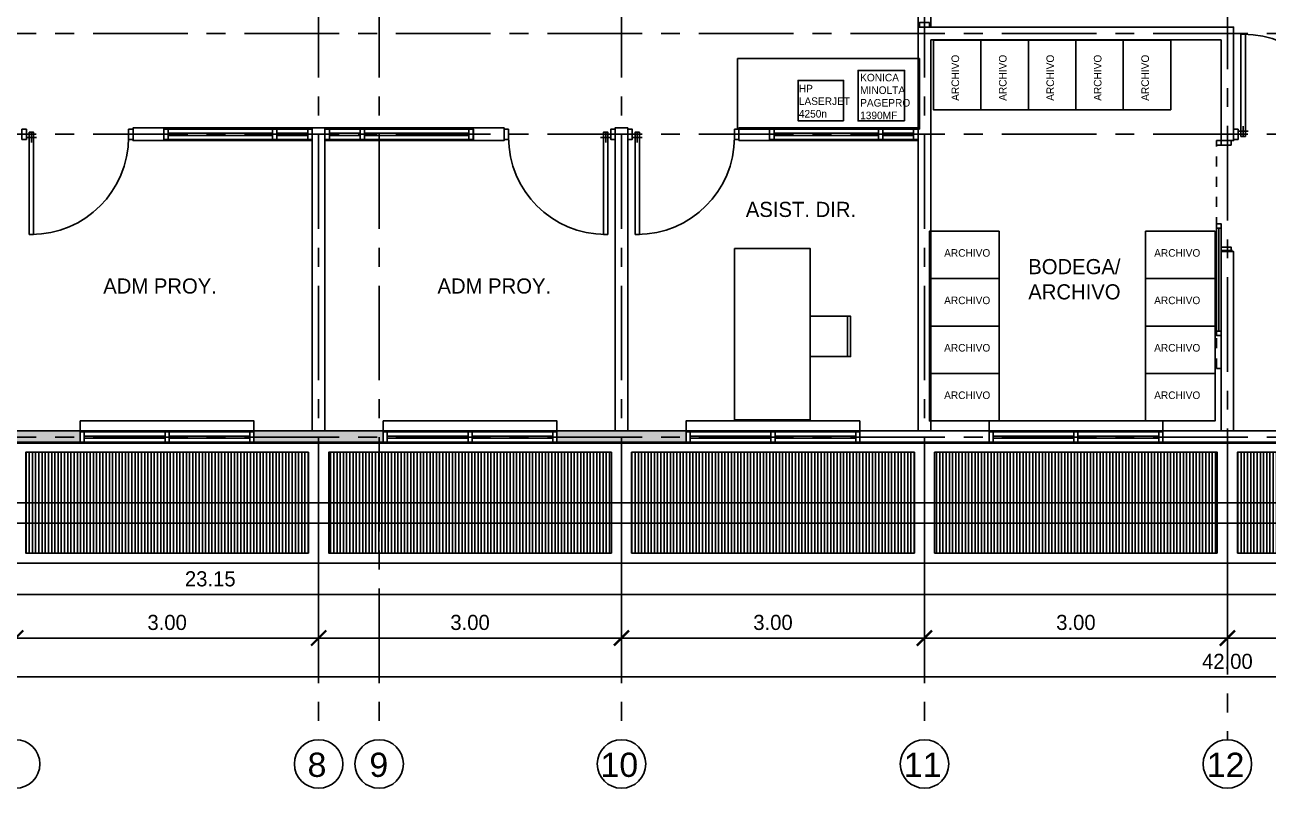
# Model space of a CAD drawing. Header units: millimetres. Extents: x 1.9 to 53.6, y -0.4 to 20.7.
# Drawn here: x 15.24 to 27.55, y 1.73 to 9.29 of the extents above; entities that cross this region are included whole.
import ezdxf

# ---------------------------------------------------------------- set-up
doc = ezdxf.new("R2010")
doc.units = ezdxf.units.MM
doc.header["$MEASUREMENT"] = 0
doc.header["$PDMODE"] = 3
doc.linetypes.add('CENTER', pattern=[2, 1.25, -0.25, 0.25, -0.25])
doc.linetypes.add('DASHED2', pattern=[0.375, 0.25, -0.125])
for name, color, linetype in [('A-COTAS', 252, 'Continuous'), ('A-EJES', 252, 'CENTER'), ('A-PLANTAS', 252, 'Continuous'), ('A-TEXTO', 252, 'Continuous')]:
    doc.layers.add(name, color=color, linetype=linetype)
doc.styles.add('EJES-ARQ$0$PL-EJES$0$R2', font='arial.ttf', dxfattribs={"height": 0.3})
doc.styles.add('T2-E75', font='GOTHIC.TTF', dxfattribs={"height": 0.15})
doc.dimstyles.new('E75', dxfattribs={"dimtxt": 0.15, "dimasz": 0.15, "dimexe": 0.15, "dimexo": 0.075, "dimgap": 0.075, "dimtad": 1, "dimzin": 0, "dimdsep": 46, "dimtxsty": 'T2-E75', "dimblk": 'ARCHTICK', "dimcen": 0.15, "dimclrd": 252, "dimclre": 252, "dimclrt": 252, "dimadec": 0, "dimazin": 0, "dimtfac": 1, "dimtofl": 0, "dimtmove": 1, "dimatfit": 3, "dimfxl": 1, "dimtolj": 1, "dimtzin": 0, "dimarcsym": 0})
pattern_1 = [(90, (-3979.054977, -1923.915953), (-0.03175, 0), [])]

# ---------------------------------------------------------------- blocks, each defined once
blk = doc.blocks.new('_ArchTick')
at = {"color": 0, "linetype": 'ByBlock', "const_width": 0.15}
blk.add_lwpolyline([(-0.5, -0.5), (0.5, 0.5)], dxfattribs=at)
blk = doc.blocks.new('*D7')
at = {"layer": 'A-COTAS', "color": 252, "lineweight": -2, "transparency": 16777216}
for p, q in [((18.151, 5.081), (18.151, 3.064)), ((21.151, 5.081), (21.151, 3.064)), ((21.151, 3.214), (18.151, 3.214))]:
    blk.add_line(p, q, dxfattribs=at)
at = {"layer": 'Defpoints', "color": 0, "transparency": 16777216}
for p in [(18.151, 5.156), (21.151, 5.156), (18.151, 3.214)]:
    blk.add_point(p, dxfattribs=at)
at = {"layer": 'A-COTAS', "color": 252, "lineweight": -2, "transparency": 16777216, "xscale": 0.15, "yscale": 0.15, "zscale": 0.15, "rotation": 180}
blk.add_blockref('_ArchTick', (18.151, 3.214), dxfattribs=at)
at = {"layer": 'A-COTAS', "color": 252, "lineweight": -2, "transparency": 16777216, "xscale": 0.15, "yscale": 0.15, "zscale": 0.15}
blk.add_blockref('_ArchTick', (21.151, 3.214), dxfattribs=at)
at = {"layer": 'A-COTAS', "color": 252, "transparency": 16777216, "insert": (19.651, 3.368), "char_height": 0.15, "attachment_point": 5, "style": 'T2-E75'}
blk.add_mtext('\\A1;3.00', dxfattribs=at)
blk = doc.blocks.new('*D9')
at = {"layer": 'A-COTAS', "color": 252, "lineweight": -2, "transparency": 16777216}
for p, q in [((27.151, 5.081), (27.151, 3.064)), ((30.151, 5.081), (30.151, 3.064)), ((30.151, 3.214), (27.151, 3.214))]:
    blk.add_line(p, q, dxfattribs=at)
at = {"layer": 'Defpoints', "color": 0, "transparency": 16777216}
for p in [(27.151, 5.156), (30.151, 5.156), (27.151, 3.214)]:
    blk.add_point(p, dxfattribs=at)
at = {"layer": 'A-COTAS', "color": 252, "lineweight": -2, "transparency": 16777216, "xscale": 0.15, "yscale": 0.15, "zscale": 0.15, "rotation": 180}
blk.add_blockref('_ArchTick', (27.151, 3.214), dxfattribs=at)
at = {"layer": 'A-COTAS', "color": 252, "lineweight": -2, "transparency": 16777216, "xscale": 0.15, "yscale": 0.15, "zscale": 0.15}
blk.add_blockref('_ArchTick', (30.151, 3.214), dxfattribs=at)
at = {"layer": 'A-COTAS', "color": 252, "transparency": 16777216, "insert": (28.651, 3.368), "char_height": 0.15, "attachment_point": 5, "style": 'T2-E75'}
blk.add_mtext('\\A1;3.00', dxfattribs=at)
blk = doc.blocks.new('*D10')
at = {"layer": 'A-COTAS', "color": 252, "lineweight": -2, "transparency": 16777216}
for p, q in [((15.151, 5.081), (15.151, 3.064)), ((18.151, 5.081), (18.151, 3.064)), ((18.151, 3.214), (15.151, 3.214))]:
    blk.add_line(p, q, dxfattribs=at)
at = {"layer": 'Defpoints', "color": 0, "transparency": 16777216}
for p in [(15.151, 5.156), (18.151, 5.156), (15.151, 3.214)]:
    blk.add_point(p, dxfattribs=at)
at = {"layer": 'A-COTAS', "color": 252, "lineweight": -2, "transparency": 16777216, "xscale": 0.15, "yscale": 0.15, "zscale": 0.15, "rotation": 180}
blk.add_blockref('_ArchTick', (15.151, 3.214), dxfattribs=at)
at = {"layer": 'A-COTAS', "color": 252, "lineweight": -2, "transparency": 16777216, "xscale": 0.15, "yscale": 0.15, "zscale": 0.15}
blk.add_blockref('_ArchTick', (18.151, 3.214), dxfattribs=at)
at = {"layer": 'A-COTAS', "color": 252, "transparency": 16777216, "insert": (16.651, 3.368), "char_height": 0.15, "attachment_point": 5, "style": 'T2-E75'}
blk.add_mtext('\\A1;3.00', dxfattribs=at)
blk = doc.blocks.new('*D12')
at = {"layer": 'A-COTAS', "color": 252, "lineweight": -2, "transparency": 16777216}
for p, q in [((24.151, 5.081), (24.151, 3.064)), ((27.151, 5.081), (27.151, 3.064)), ((27.151, 3.214), (24.151, 3.214))]:
    blk.add_line(p, q, dxfattribs=at)
at = {"layer": 'Defpoints', "color": 0, "transparency": 16777216}
for p in [(24.151, 5.156), (27.151, 5.156), (24.151, 3.214)]:
    blk.add_point(p, dxfattribs=at)
at = {"layer": 'A-COTAS', "color": 252, "lineweight": -2, "transparency": 16777216, "xscale": 0.15, "yscale": 0.15, "zscale": 0.15, "rotation": 180}
blk.add_blockref('_ArchTick', (24.151, 3.214), dxfattribs=at)
at = {"layer": 'A-COTAS', "color": 252, "lineweight": -2, "transparency": 16777216, "xscale": 0.15, "yscale": 0.15, "zscale": 0.15}
blk.add_blockref('_ArchTick', (27.151, 3.214), dxfattribs=at)
at = {"layer": 'A-COTAS', "color": 252, "transparency": 16777216, "insert": (25.651, 3.368), "char_height": 0.15, "attachment_point": 5, "style": 'T2-E75'}
blk.add_mtext('\\A1;3.00', dxfattribs=at)
blk = doc.blocks.new('*D15')
at = {"layer": 'A-COTAS', "color": 252, "lineweight": -2, "transparency": 16777216}
for p, q in [((21.151, 5.081), (21.151, 3.064)), ((24.151, 5.081), (24.151, 3.064)), ((24.151, 3.214), (21.151, 3.214))]:
    blk.add_line(p, q, dxfattribs=at)
at = {"layer": 'Defpoints', "color": 0, "transparency": 16777216}
for p in [(21.151, 5.156), (24.151, 5.156), (21.151, 3.214)]:
    blk.add_point(p, dxfattribs=at)
at = {"layer": 'A-COTAS', "color": 252, "lineweight": -2, "transparency": 16777216, "xscale": 0.15, "yscale": 0.15, "zscale": 0.15, "rotation": 180}
blk.add_blockref('_ArchTick', (21.151, 3.214), dxfattribs=at)
at = {"layer": 'A-COTAS', "color": 252, "lineweight": -2, "transparency": 16777216, "xscale": 0.15, "yscale": 0.15, "zscale": 0.15}
blk.add_blockref('_ArchTick', (24.151, 3.214), dxfattribs=at)
at = {"layer": 'A-COTAS', "color": 252, "transparency": 16777216, "insert": (22.651, 3.368), "char_height": 0.15, "attachment_point": 5, "style": 'T2-E75'}
blk.add_mtext('\\A1;3.00', dxfattribs=at)
blk = doc.blocks.new('*D26')
at = {"layer": 'A-COTAS', "color": 252, "lineweight": -2, "transparency": 16777216}
for p, q in [((6.151, 3.055), (6.151, 2.679)), ((48.151, 3.055), (48.151, 2.679)), ((6.151, 2.829), (48.151, 2.829))]:
    blk.add_line(p, q, dxfattribs=at)
at = {"layer": 'Defpoints', "color": 0, "transparency": 16777216}
for p in [(6.151, 3.13), (48.151, 3.13), (48.151, 2.829)]:
    blk.add_point(p, dxfattribs=at)
at = {"layer": 'A-COTAS', "color": 252, "lineweight": -2, "transparency": 16777216, "xscale": 0.15, "yscale": 0.15, "zscale": 0.15, "rotation": 180}
blk.add_blockref('_ArchTick', (6.151, 2.829), dxfattribs=at)
at = {"layer": 'A-COTAS', "color": 252, "lineweight": -2, "transparency": 16777216, "xscale": 0.15, "yscale": 0.15, "zscale": 0.15}
blk.add_blockref('_ArchTick', (48.151, 2.829), dxfattribs=at)
at = {"layer": 'A-COTAS', "color": 252, "transparency": 16777216, "insert": (27.151, 2.982), "char_height": 0.15, "attachment_point": 5, "style": 'T2-E75'}
blk.add_mtext('\\A1;42.00', dxfattribs=at)
blk = doc.blocks.new('A$C12CA0C20')
at = {"layer": 'A-PLANTAS'}
h = blk.add_hatch(dxfattribs=at)
h.set_pattern_fill('ANSI31', color=256, scale=0.01, angle=45)
h.set_pattern_definition(pattern_1)
h.paths.add_polyline_path([(22.15, 0.1), (22.15, 1.1), (19.35, 1.1), (19.35, 0.1)])
h.paths.add_polyline_path([(19.15, 0.1), (19.15, 1.1), (16.35, 1.1), (16.35, 0.1)])
h.paths.add_polyline_path([(16.15, 0.1), (16.15, 1.1), (13.35, 1.1), (13.35, 0.1)])
h.paths.add_polyline_path([(10.35, 1.1), (10.35, 0.1), (13.15, 0.1), (13.15, 1.1)])
h.paths.add_polyline_path([(7.35, 1.1), (7.35, 0.1), (10.15, 0.1), (10.15, 1.1)])
h.paths.add_polyline_path([(4.35, 1.1), (4.35, 0.1), (7.15, 0.1), (7.15, 1.1)])
h.paths.add_polyline_path([(1.3, 1.1), (1.3, 0.1), (4.15, 0.1), (4.15, 1.1)])
h.paths.add_polyline_path([(0.1, 0.1), (1.1, 0.1), (1.1, 1.1)])
h = blk.add_hatch(dxfattribs=at)
h.set_pattern_fill('ANSI31', color=256, scale=0.01, angle=45)
h.set_pattern_definition(pattern_1)
h.paths.add_polyline_path([(25.15, 0.1), (25.15, 1.1), (22.35, 1.1), (22.35, 0.1)])
h.paths.add_polyline_path([(28.15, 0.1), (28.15, 1.1), (25.35, 1.1), (25.35, 0.1)])
h.paths.add_polyline_path([(31.15, 0.1), (31.15, 1.1), (28.35, 1.1), (28.35, 0.1)])
h.paths.add_polyline_path([(31.35, 1.1), (31.35, 0.1), (34.15, 0.1), (34.15, 1.1)])
h.paths.add_polyline_path([(34.35, 1.1), (34.35, 0.1), (37.15, 0.1), (37.15, 1.1)])
h.paths.add_polyline_path([(37.35, 1.1), (37.35, 0.1), (40.15, 0.1), (40.15, 1.1)])
h.paths.add_polyline_path([(40.35, 1.1), (40.35, 0.1), (43.2, 0.1), (43.2, 1.1)])
h.paths.add_polyline_path([(43.4, 1.1), (43.4, 0.1), (44.4, 0.1)])
blk.add_lwpolyline([(0, 0), (0, 14.5), (44.5, 14.5), (44.5, 0), (0, 0)], dxfattribs=at)
for points in [[(1.2, 1.2), (1.2, 13.3), (43.3, 13.3), (43.3, 1.2)], [(13.25, 0), (10.25, 0), (10.25, 1.2), (13.25, 1.2)], [(16.25, 0), (13.25, 0), (13.25, 1.2), (16.25, 1.2)], [(19.25, 0), (16.25, 0), (16.25, 1.2), (19.25, 1.2)], [(22.25, 0), (19.25, 0), (19.25, 1.2), (22.25, 1.2)], [(22.25, 0), (25.25, 0), (25.25, 1.2), (22.25, 1.2)], [(13.15, 0.1), (10.35, 0.1), (10.35, 1.1), (13.15, 1.1)], [(16.15, 0.1), (13.35, 0.1), (13.35, 1.1), (16.15, 1.1)], [(19.15, 0.1), (16.35, 0.1), (16.35, 1.1), (19.15, 1.1)], [(22.15, 0.1), (19.35, 0.1), (19.35, 1.1), (22.15, 1.1)], [(22.35, 0.1), (25.15, 0.1), (25.15, 1.1), (22.35, 1.1)]]:
    blk.add_lwpolyline(points, close=True, dxfattribs=at)
blk = doc.blocks.new('A$C25FA49E9')
at = {"layer": 'A-PLANTAS'}
for p, q in [((2.27, 0), (0.59, 0)), ((2.27, 0.1), (0.63, 0.1))]:
    blk.add_line(p, q, dxfattribs=at)
for points in [[(0.63, 0.1), (0.59, 0.1), (0.59, 0), (0.63, 0), (0.63, 0.1)], [(1.425, 0.06), (0.63, 0.06)], [(1.425, 0.04), (0.63, 0.04)], [(1.43, 0.1), (1.47, 0.1), (1.47, 0), (1.43, 0), (1.43, 0.1)], [(2.27, 0.06), (1.475, 0.06)], [(2.27, 0.04), (1.475, 0.04)], [(2.27, 0.1), (2.31, 0.1), (2.31, 0), (2.27, 0), (2.27, 0.1)]]:
    blk.add_lwpolyline(points, dxfattribs=at)
blk = doc.blocks.new('A$C684121B6')
at = {"layer": 'A-PLANTAS'}
for points in [[(0.013, 0), (0.057, 0), (0.057, 0.1), (0.013, 0.1)], [(0.362, 0), (0.406, 0), (0.406, 0.1), (0.362, 0.1)], [(1.439, 0), (1.483, 0), (1.483, 0.1), (1.439, 0.1)]]:
    blk.add_lwpolyline(points, close=True, dxfattribs=at)
for points in [[(0.362, 0.1), (0.057, 0.1)], [(0.362, 0.06), (0.057, 0.06)], [(0.362, 0.04), (0.057, 0.04)], [(1.439, 0.1), (0.406, 0.1)], [(1.439, 0.06), (0.406, 0.06)], [(1.439, 0.04), (0.406, 0.04)], [(0.057, 0), (0.362, 0)], [(0.406, 0), (1.439, 0)]]:
    blk.add_lwpolyline(points, dxfattribs=at)
blk = doc.blocks.new('*D52')
at = {"layer": 'A-COTAS', "color": 252, "lineweight": -2, "transparency": 16777216}
for p, q in [((5.505, 4.278), (5.505, 3.497)), ((28.65, 4.278), (28.65, 3.497)), ((28.65, 3.647), (5.505, 3.647))]:
    blk.add_line(p, q, dxfattribs=at)
at = {"layer": 'Defpoints', "color": 0, "transparency": 16777216}
for p in [(5.505, 4.353), (28.65, 4.353), (5.505, 3.647)]:
    blk.add_point(p, dxfattribs=at)
at = {"layer": 'A-COTAS', "color": 252, "lineweight": -2, "transparency": 16777216, "xscale": 0.15, "yscale": 0.15, "zscale": 0.15, "rotation": 180}
blk.add_blockref('_ArchTick', (5.505, 3.647), dxfattribs=at)
at = {"layer": 'A-COTAS', "color": 252, "lineweight": -2, "transparency": 16777216, "xscale": 0.15, "yscale": 0.15, "zscale": 0.15}
blk.add_blockref('_ArchTick', (28.65, 3.647), dxfattribs=at)
at = {"layer": 'A-COTAS', "color": 252, "transparency": 16777216, "insert": (17.078, 3.8), "char_height": 0.15, "attachment_point": 5, "style": 'T2-E75'}
blk.add_mtext('\\A1;23.15', dxfattribs=at)

msp = doc.modelspace()

# ---------------------------------------------------------------- hatches: boundary and pattern name
at = {"layer": 'A-PLANTAS'}
h = msp.add_hatch(color=256, dxfattribs=at)
h.dxf.hatch_style = 1
h.paths.add_polyline_path([(6.211, 8.269), (6.091, 8.269), (6.091, 5.146), (6.791, 5.146), (6.791, 5.266), (6.211, 5.266)])
h.paths.add_polyline_path([(9.791, 5.266), (8.511, 5.266), (8.511, 5.146), (9.791, 5.146)])
h.paths.add_polyline_path([(12.791, 5.266), (11.511, 5.266), (11.511, 5.146), (12.791, 5.146)])
h.paths.add_polyline_path([(15.791, 5.266), (14.511, 5.266), (14.511, 5.146), (15.791, 5.146)])
h.paths.add_polyline_path([(18.791, 5.266), (17.511, 5.266), (17.511, 5.146), (18.791, 5.146)])
h.paths.add_polyline_path([(21.791, 5.266), (20.511, 5.266), (20.511, 5.146), (21.791, 5.146)])
h = msp.add_hatch(dxfattribs=at)
h.set_pattern_fill('ANGLE', color=256)
h.set_pattern_definition([(0, (-3855.283, -1919.9595), (0, 6.985), [5.08, -1.905]), (90, (-3855.283, -1919.9595), (-6.985, 4e-16), [5.08, -1.905])])
h.paths.add_polyline_path([(24.791, 5.266), (23.511, 5.266), (23.511, 5.146), (24.791, 5.146)])
h.paths.add_polyline_path([(27.791, 5.266), (26.511, 5.266), (26.511, 5.146), (27.791, 5.146)])

# ---------------------------------------------------------------- linework, layer by layer
at = {"layer": 'A-COTAS', "color": 1}
msp.add_line((28.65, 4.553), (5.705, 4.553), dxfattribs=at)
at = {"layer": 'A-COTAS', "color": 5}
msp.add_line((28.65, 4.353), (5.505, 4.353), dxfattribs=at)
at = {"layer": 'A-EJES', "ltscale": 0.75}
for p, q in [((18.151, 20.206), (18.151, 2.206)), ((18.751, 20.206), (18.751, 2.206)), ((21.151, 20.206), (21.151, 2.206)), ((24.151, 20.206), (24.151, 2.206)), ((27.151, 14.29), (27.151, 2.206)), ((2.417, 9.206), (53.133, 9.206)), ((2.417, 8.206), (53.133, 8.206)), ((2.417, 5.206), (53.133, 5.206))]:
    msp.add_line(p, q, dxfattribs=at)
at = {"layer": 'A-EJES', "linetype": 'Continuous', "ltscale": 0.75}
for centre in [(15.151, 1.966), (18.151, 1.966), (18.751, 1.966), (21.151, 1.966), (24.151, 1.966), (27.151, 1.966)]:
    msp.add_circle(centre, 0.24, dxfattribs=at)
at = {"layer": 'A-PLANTAS', "linetype": 'Continuous'}
for p, q in [((27.307, 8.286), (27.307, 8.186)), ((15.257, 8.176), (15.357, 8.176)), ((15.307, 8.126), (15.307, 8.226)), ((21.044, 8.176), (20.944, 8.176)), ((20.994, 8.126), (20.994, 8.226)), ((21.257, 8.176), (21.357, 8.176)), ((21.307, 8.126), (21.307, 8.226)), ((27.257, 8.236), (27.357, 8.236))]:
    msp.add_line(p, q, dxfattribs=at)
at = {"layer": 'A-PLANTAS'}
msp.add_line((27.066, 7.275), (27.066, 6.256), dxfattribs=at)
for points in [[(24.088, 5.266), (24.088, 10.046), (24.213, 10.046), (24.213, 9.269)], [(24.088, 9.144), (24.088, 9.269), (27.088, 9.269)], [(27.088, 9.269), (27.213, 9.269), (27.213, 8.144), (27.088, 8.144), (27.088, 9.144)], [(27.088, 9.144), (24.213, 9.144)], [(24.213, 9.144), (24.213, 5.266)], [(30.213, 5.146), (6.091, 5.146), (6.091, 8.269)], [(30.213, 5.266), (6.211, 5.266), (6.211, 8.269)], [(18.088, 8.144), (16.313, 8.144), (16.313, 8.269), (19.988, 8.269), (19.988, 8.144), (18.213, 8.144)], [(16.618, 8.144), (16.618, 8.269)], [(16.618, 8.144), (16.618, 8.269)], [(18.088, 5.266), (18.088, 8.269), (18.213, 8.269), (18.213, 5.266)], [(19.683, 8.144), (19.683, 8.269)], [(21.088, 5.266), (21.088, 8.269), (21.213, 8.269), (21.213, 5.266)], [(22.618, 8.144), (22.618, 8.269)], [(27.088, 5.266), (27.088, 7.044), (27.213, 7.044), (27.213, 5.266)], [(27.101, 7.056), (27.201, 7.056)], [(15.791, 5.266), (15.791, 5.366), (17.511, 5.366), (17.511, 5.256)], [(18.791, 5.266), (18.791, 5.366), (20.511, 5.366), (20.511, 5.256)], [(21.791, 5.266), (21.791, 5.366), (23.511, 5.366), (23.511, 5.256)], [(24.791, 5.266), (24.791, 5.366), (26.511, 5.366), (26.511, 5.256)], [(15.791, 5.146), (15.791, 5.266)], [(17.511, 5.146), (17.511, 5.266)], [(18.791, 5.146), (18.791, 5.266)], [(20.511, 5.146), (20.511, 5.266)], [(21.791, 5.146), (21.791, 5.266)], [(23.511, 5.146), (23.511, 5.266)], [(24.791, 5.146), (24.791, 5.266)], [(26.511, 5.146), (26.511, 5.266)]]:
    msp.add_lwpolyline(points, dxfattribs=at)
for points in [[(24.201, 9.313), (24.201, 9.269), (24.101, 9.269), (24.101, 9.313)], [(24.71, 9.14), (24.71, 8.45), (24.24, 8.45), (24.24, 9.14)], [(25.18, 9.14), (25.18, 8.45), (24.71, 8.45), (24.71, 9.14)], [(25.65, 9.14), (25.65, 8.45), (25.18, 8.45), (25.18, 9.14)], [(26.12, 9.14), (26.12, 8.45), (25.65, 8.45), (25.65, 9.14)], [(26.59, 9.14), (26.59, 8.45), (26.12, 8.45), (26.12, 9.14)], [(24.101, 8.256), (22.301, 8.256), (22.301, 8.956), (24.101, 8.956)], [(23.954, 8.339), (23.494, 8.339), (23.494, 8.839), (23.954, 8.839)], [(23.35, 8.341), (22.9, 8.341), (22.9, 8.741), (23.35, 8.741)], [(16.269, 8.256), (16.313, 8.256), (16.313, 8.156), (16.269, 8.156)], [(20.032, 8.256), (19.988, 8.256), (19.988, 8.156), (20.032, 8.156)], [(21.088, 8.256), (21.044, 8.256), (21.044, 8.156), (21.088, 8.156)], [(21.213, 8.256), (21.257, 8.256), (21.257, 8.156), (21.213, 8.156)], [(22.269, 8.256), (22.313, 8.256), (22.313, 8.156), (22.269, 8.156)], [(22.313, 8.144), (24.088, 8.144), (24.088, 8.269), (22.313, 8.269)], [(27.213, 8.156), (27.257, 8.156), (27.257, 8.256), (27.213, 8.256)], [(27.044, 8.144), (27.088, 8.144), (27.088, 8.1), (27.044, 8.1)], [(27.088, 8.144), (27.088, 8.1), (27.188, 8.1), (27.188, 8.144)], [(27.088, 7.275), (27.088, 6.256), (27.044, 6.256), (27.044, 7.275)], [(24.891, 7.246), (24.201, 7.246), (24.201, 6.776), (24.891, 6.776)], [(26.339, 7.246), (27.029, 7.246), (27.029, 6.776), (26.339, 6.776)], [(22.269, 7.076), (23.019, 7.076), (23.019, 5.376), (22.269, 5.376)], [(27.088, 7.088), (27.088, 7.044), (27.188, 7.044), (27.188, 7.088)], [(24.891, 6.776), (24.201, 6.776), (24.201, 6.306), (24.891, 6.306)], [(26.339, 6.776), (27.029, 6.776), (27.029, 6.306), (26.339, 6.306)], [(23.019, 6.403), (23.019, 6.003), (23.388, 6.003), (23.388, 6.403)], [(23.388, 6.403), (23.388, 6.003), (23.419, 6.003), (23.419, 6.403)], [(24.891, 6.306), (24.201, 6.306), (24.201, 5.836), (24.891, 5.836)], [(26.339, 6.306), (27.029, 6.306), (27.029, 5.836), (26.339, 5.836)], [(24.891, 5.836), (24.201, 5.836), (24.201, 5.366), (24.891, 5.366)], [(26.339, 5.836), (27.029, 5.836), (27.029, 5.366), (26.339, 5.366)]]:
    msp.add_lwpolyline(points, close=True, dxfattribs=at)
at = {"layer": 'A-PLANTAS', "linetype": 'Continuous'}
for points in [[(27.285, 9.198), (27.285, 8.186), (27.329, 8.186), (27.329, 9.198)], [(15.213, 8.256), (15.257, 8.256), (15.257, 8.156), (15.213, 8.156)], [(15.285, 7.214), (15.285, 8.226), (15.329, 8.226), (15.329, 7.214)], [(21.016, 7.214), (21.016, 8.226), (20.972, 8.226), (20.972, 7.214)], [(21.285, 7.214), (21.285, 8.226), (21.329, 8.226), (21.329, 7.214)], [(27.088, 7.275), (27.088, 7.319), (27.044, 7.319), (27.044, 7.275)], [(27.088, 6.212), (27.088, 6.256), (27.044, 6.256), (27.044, 6.212)]]:
    msp.add_lwpolyline(points, close=True, dxfattribs=at)
at = {"layer": 'A-PLANTAS', "linetype": 'DASHED2', "ltscale": 0.3}
msp.add_lwpolyline([(27.088, 5.886), (27.044, 5.886), (27.044, 8.1)], dxfattribs=at)
at = {"layer": 'A-PLANTAS', "linetype": 'Continuous'}
for centre, start, end in [((27.307, 8.236), 0, 90), ((15.307, 8.176), 270, 0), ((20.994, 8.176), 180, 270), ((21.307, 8.176), 270, 0)]:
    msp.add_arc(centre, 0.962, start, end, dxfattribs=at)

# ---------------------------------------------------------------- block references
at = {"layer": 'A-PLANTAS'}
for name, p in [('A$C12CA0C20', (4.901, 3.956)), ('A$C684121B6', (18.201, 8.156))]:
    msp.add_blockref(name, p, dxfattribs=at)
at = {"layer": 'A-PLANTAS', "xscale": -1}
for p in [(18.101, 8.156), (24.101, 8.156)]:
    msp.add_blockref('A$C684121B6', p, dxfattribs=at)
at = {"layer": 'A-PLANTAS', "xscale": -1, "rotation": 180}
for p in [(15.201, 5.256), (18.201, 5.256), (21.201, 5.256), (24.201, 5.256)]:
    msp.add_blockref('A$C25FA49E9', p, dxfattribs=at)

# ---------------------------------------------------------------- texts
at = {"layer": 'A-EJES', "linetype": 'Continuous', "ltscale": 0.75, "style": 'EJES-ARQ$0$PL-EJES$0$R2'}
for s, p in [('8', (18.042, 1.838)), ('9', (18.654, 1.838)), ('10', (20.943, 1.838)), ('11', (23.947, 1.838)), ('12', (26.947, 1.838))]:
    msp.add_text(s, height=0.24, dxfattribs=at).set_placement(p)
at = {"layer": 'A-PLANTAS', "char_height": 0.075, "attachment_point": 1, "rotation": 90, "style": 'T2-E75'}
for insert in [(24.419, 8.538), (24.889, 8.538), (25.359, 8.538), (25.829, 8.538), (26.299, 8.538)]:
    msp.add_mtext_dynamic_manual_height_columns('ARCHIVO', width=1.41676, gutter_width=0.75, heights=[0], dxfattribs=dict(at, insert=insert))
at = {"layer": 'A-PLANTAS', "char_height": 0.075, "style": 'T2-E75'}
for s, width, insert, attachment_point in [('KONICA MINOLTA PAGEPRO 1390MF', 0.34268, (23.514, 8.806), 1), ('HP LASERJET 4250n', 0.34268, (22.907, 8.697), 1), ('ARCHIVO', 1.41676, (24.803, 7.068), 3), ('ARCHIVO', 1.41676, (26.426, 7.068), 1), ('ARCHIVO', 1.41676, (24.803, 6.598), 3), ('ARCHIVO', 1.41676, (26.426, 6.598), 1), ('ARCHIVO', 1.41676, (24.803, 6.128), 3), ('ARCHIVO', 1.41676, (26.426, 6.128), 1), ('ARCHIVO', 1.41676, (24.803, 5.658), 3), ('ARCHIVO', 1.41676, (26.426, 5.658), 1)]:
    msp.add_mtext_dynamic_manual_height_columns(s, width=width, gutter_width=0.75, heights=[0], dxfattribs=dict(at, insert=insert, attachment_point=attachment_point))
at = {"layer": 'A-TEXTO', "char_height": 0.15, "attachment_point": 2, "style": 'T2-E75'}
for s, width, insert in [('ASIST. DIR.', 1.98378, (22.928, 7.537)), ('BODEGA/\\PARCHIVO', 4.1391, (25.636, 6.97)), ('ADM PROY.', 4.1391, (16.581, 6.778)), ('ADM PROY.', 4.1391, (19.891, 6.778))]:
    msp.add_mtext_dynamic_manual_height_columns(s, width=width, gutter_width=0.75, heights=[0], dxfattribs=dict(at, insert=insert))

# ---------------------------------------------------------------- dimensions: what is measured, and where the dimension line sits
at = {"layer": 'A-COTAS'}
for base, p1, p2, picture, middle in [((15.151, 3.214), (18.151, 5.156), (15.151, 5.156), '*D10', (16.651, 3.368)), ((18.151, 3.214), (21.151, 5.156), (18.151, 5.156), '*D7', (19.651, 3.368)), ((21.151, 3.214), (24.151, 5.156), (21.151, 5.156), '*D15', (22.651, 3.368)), ((24.151, 3.214), (27.151, 5.156), (24.151, 5.156), '*D12', (25.651, 3.368)), ((27.151, 3.214), (30.151, 5.156), (27.151, 5.156), '*D9', (28.651, 3.368)), ((48.151, 2.829), (6.151, 3.13), (48.151, 3.13), '*D26', (27.151, 2.982))]:
    dim = msp.add_linear_dim(base=base, p1=p1, p2=p2, dimstyle='E75', dxfattribs=at)
    dim.commit()
    dim.dimension.update_dxf_attribs({"geometry": picture, "text_midpoint": middle})
at = {"layer": 'A-COTAS', "color": 5}
dim = msp.add_linear_dim(base=(5.505, 3.6465), p1=(28.6501, 4.3533), p2=(5.505, 4.3533), dimstyle='E75', dxfattribs=at)
dim.commit()
dim.dimension.update_dxf_attribs({"geometry": '*D52', "text_midpoint": (17.0775, 3.8003)})

doc.saveas('drawing.dxf')
